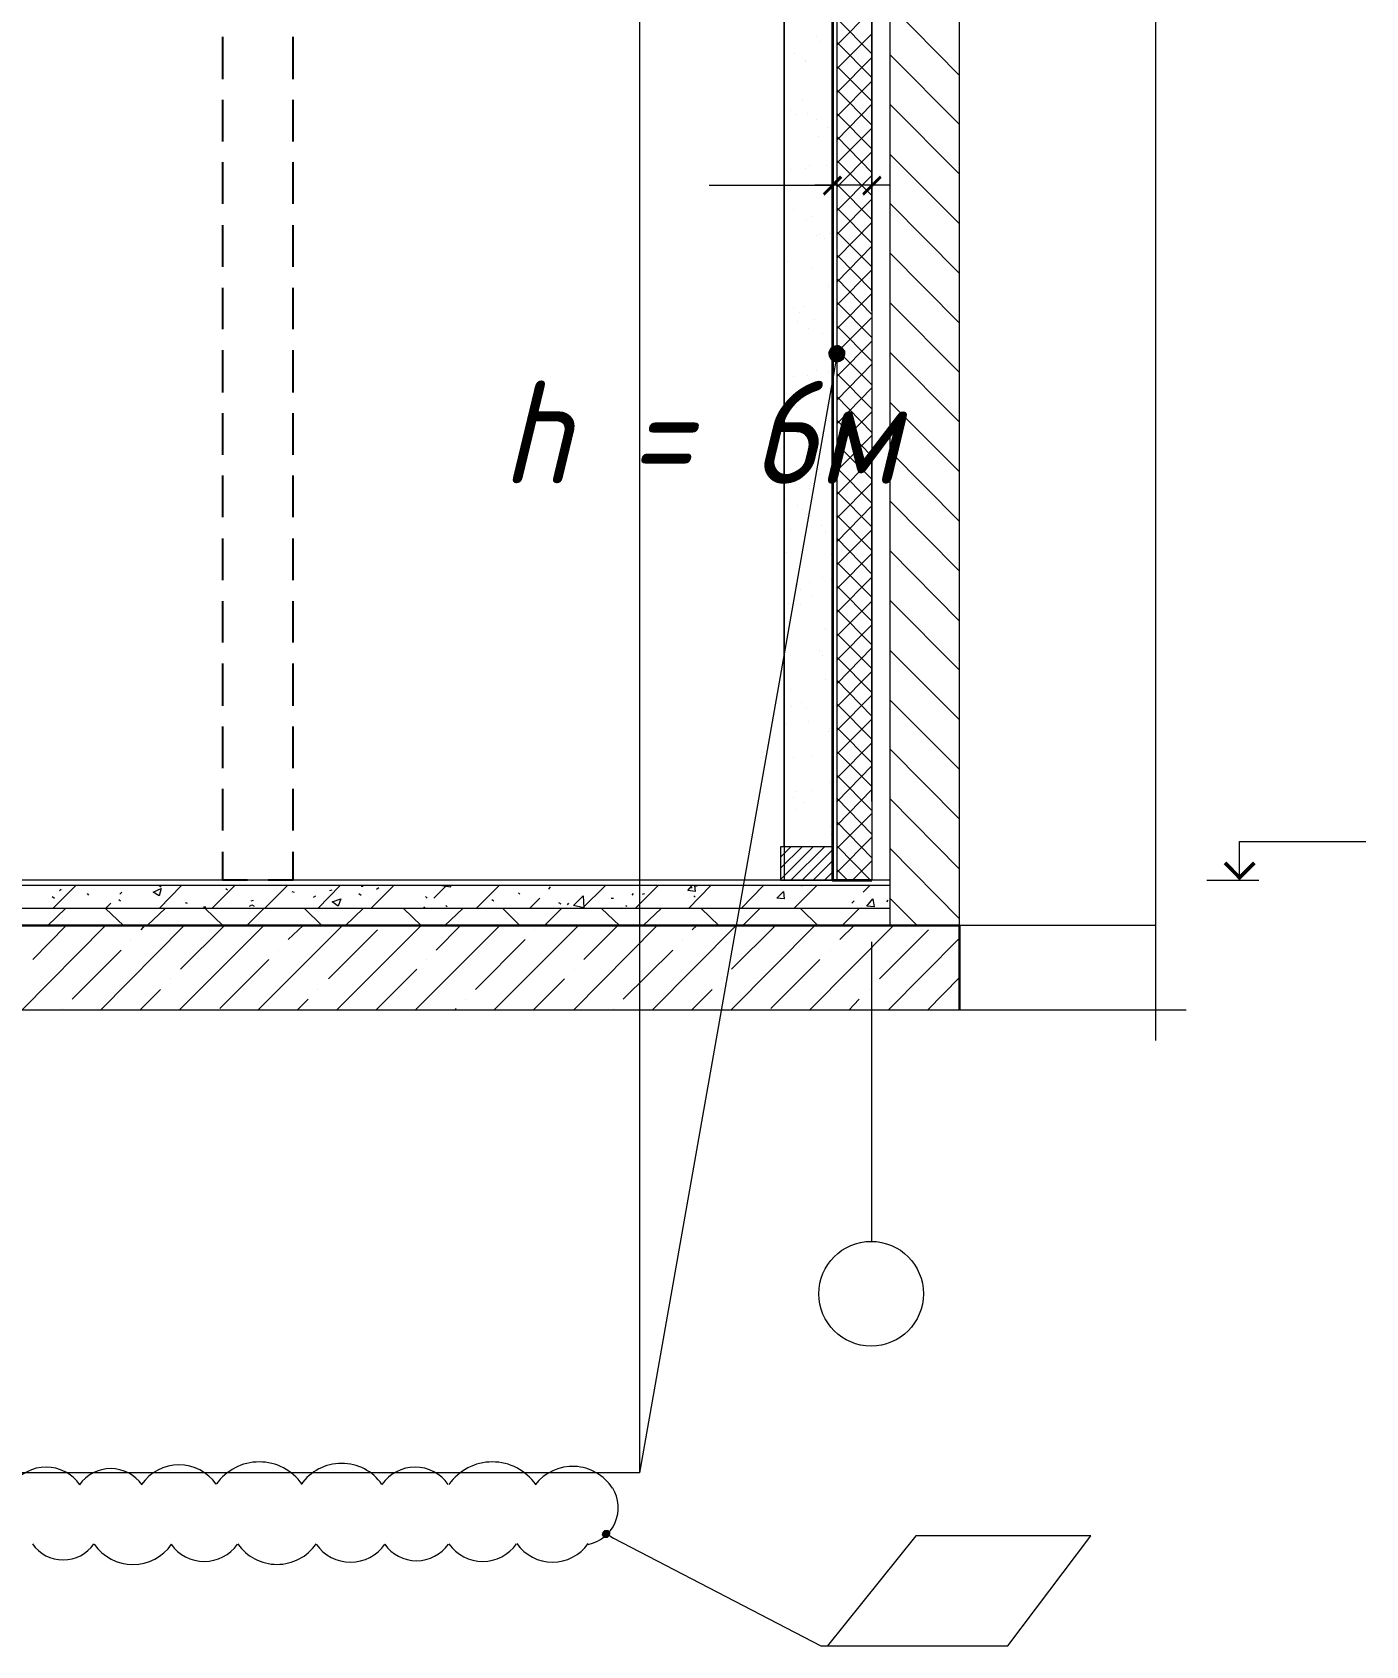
# Model space of a CAD drawing. Header units: millimetres. Extents: x -356862 to 418287, y 0 to 839748.
# Drawn here: x 393849 to 397737, y 779588 to 784292 of the extents above; entities that cross this region are included whole.
import ezdxf

# ---------------------------------------------------------------- set-up
doc = ezdxf.new("R2010")
doc.units = ezdxf.units.MM
doc.layers.add('PDF _Геометрия', color=7, linetype='Continuous', true_color=0xbababa)
doc.layers.add('PDF _Сплошная заливка', color=7, linetype='Continuous', true_color=0xf50000)
doc.styles.add('ISOCPEUR_I', font='isocpeui.ttf', dxfattribs={"width": 0.9, "height": 2.5})

msp = doc.modelspace()

# ---------------------------------------------------------------- linework, layer by layer
at = {"layer": 'PDF _Геометрия', "color": 7, "lineweight": 5}
for points in [[(397124.1422, 790875.7542), (397124.1422, 790786.9913), (397124.1422, 786188.6408), (396974.7608, 786151.8367), (397271.3587, 786078.2285), (397124.1422, 786041.4243), (397124.1422, 781440.9089), (397124.1422, 781352.146)], [(396349.0907, 781819.7748), (390414.967, 781819.7748), (390414.967, 781687.713)], [(396349.0907, 781804.6202), (390414.967, 781804.6202)], [(396349.0907, 781737.5068), (390414.967, 781737.5068)], [(397212.9051, 781440.9089), (397124.1422, 781440.9089), (389477.5443, 781440.9089), (389440.7402, 781590.2903), (389367.1319, 781293.6924), (389330.3278, 781440.9089), (381683.7299, 781440.9089), (381594.967, 781440.9089)]]:
    msp.add_lwpolyline(points, dxfattribs=at)
at = {"layer": 'PDF _Геометрия', "color": 7, "lineweight": 9}
for points in [[(396041.668, 790085.548), (396041.668, 781819.7748)], [(396349.0907, 785370.2903), (396349.0907, 781687.713)], [(397124.1422, 781687.713), (396552.5959, 781687.713), (396552.5959, 785370.2903)], [(396297.1319, 783480.2903), (396297.1319, 784354.9295)], [(396297.1319, 783276.7852), (396297.1319, 783276.7852)], [(396297.1319, 782049.2594), (396297.1319, 783071.1151)], [(396297.1319, 781843.5893), (396297.1319, 781843.5893)], [(396297.1319, 780765.445), (396297.1319, 781640.0841)]]:
    msp.add_lwpolyline(points, dxfattribs=at)
at = {"layer": 'PDF _Геометрия', "color": 24, "lineweight": 18, "true_color": 0xa12502}
msp.add_lwpolyline([(396297.1319, 786117.1975), (396182.3897, 786117.1975), (396182.3897, 785370.2903), (396182.3897, 781917.1975), (396041.668, 781917.1975), (396041.668, 790085.548), (396297.1319, 790085.548)], close=True, dxfattribs=at)
at = {"layer": 'PDF _Геометрия', "color": 171, "lineweight": 35, "true_color": 0x7f7fff}
msp.add_lwpolyline([(396297.1319, 786117.1975), (396182.3897, 786117.1975), (396182.3897, 781819.7748), (396297.1319, 781819.7748)], dxfattribs=at)
at = {"layer": 'PDF _Геометрия', "color": 171, "lineweight": 20, "true_color": 0x7f7fff}
msp.add_lwpolyline([(396195.3794, 786117.1975), (396297.1319, 786117.1975), (396297.1319, 781819.7748), (396195.3794, 781819.7748)], close=True, dxfattribs=at)
at = {"layer": 'PDF _Геометрия', "color": 251, "lineweight": 20, "true_color": 0x545454}
for points in [[(395619.5031, 785562.9707), (395619.5031, 785536.9913), (395619.5031, 780092.146), (395415.9979, 780092.146), (390492.9051, 780092.146)], [(396191.0495, 783328.7439), (396186.7196, 783304.9295), (395619.5031, 780092.146)]]:
    msp.add_lwpolyline(points, dxfattribs=at)
at = {"layer": 'PDF _Геометрия', "lineweight": 5}
for points in [[(396552.5959, 784166.579), (396349.0907, 784372.2491)], [(396552.5959, 784023.6924), (396349.0907, 784227.1975)], [(396552.5959, 783878.6408), (396349.0907, 784082.146)], [(396552.5959, 783733.5893), (396349.0907, 783937.0944)], [(396552.5959, 783588.5377), (396349.0907, 783794.2078)], [(396552.5959, 783443.4862), (396349.0907, 783649.1563)], [(396552.5959, 783300.5996), (396349.0907, 783504.1047)], [(396552.5959, 783155.548), (396349.0907, 783359.0532)], [(396552.5959, 783010.4965), (396349.0907, 783214.0017)], [(396552.5959, 782865.445), (396349.0907, 783071.1151)], [(396552.5959, 782720.3934), (396349.0907, 782926.0635)], [(396552.5959, 782575.3419), (396349.0907, 782781.012)], [(396552.5959, 782432.4553), (396349.0907, 782635.9604)], [(396552.5959, 782287.4037), (396349.0907, 782490.9089)], [(396552.5959, 782142.3522), (396349.0907, 782345.8573)], [(396552.5959, 781997.3006), (396349.0907, 782202.9707)], [(396552.5959, 781852.2491), (396349.0907, 782057.9192)], [(396552.5959, 781707.1975), (396349.0907, 781912.8676)], [(393909.1938, 781737.5068), (393976.3072, 781804.6202)], [(393928.6783, 781789.4656), (393933.0082, 781793.7955)], [(394104.0391, 781778.6408), (394110.534, 781785.1357)], [(394218.7814, 781737.5068), (394283.7299, 781804.6202)], [(394218.7814, 781804.6202), (394225.2763, 781800.2903)], [(394372.4928, 781737.5068), (394439.6062, 781804.6202)], [(394413.6268, 781795.9604), (394417.9567, 781791.6305)], [(394526.2041, 781737.5068), (394593.3175, 781804.6202)], [(394606.3072, 781787.3006), (394612.802, 781785.1357)], [(394682.0804, 781737.5068), (394747.0288, 781804.6202)], [(394716.7196, 781789.4656), (394723.2144, 781791.6305)], [(394807.6474, 781802.4553), (394814.1422, 781802.4553)], [(394835.7917, 781737.5068), (394902.9051, 781804.6202)], [(394853.1113, 781793.7955), (394859.6062, 781798.1254)], [(395019.8123, 781767.8161), (395056.6165, 781804.6202)], [(395043.6268, 781804.6202), (395069.6062, 781800.2903), (395069.6062, 781804.6202)], [(395143.2144, 781737.5068), (395210.3278, 781804.6202)], [(395266.6165, 781782.9707), (395270.9464, 781778.6408)], [(395355.3794, 781793.7955), (395359.7093, 781800.2903)], [(395452.802, 781737.5068), (395519.9154, 781804.6202)], [(395606.5134, 781737.5068), (395673.6268, 781804.6202)], [(395779.7093, 781804.6202), (395781.8742, 781787.3006), (395760.2247, 781789.4656), (395773.2144, 781804.6202)], [(395762.3897, 781737.5068), (395827.3381, 781804.6202)], [(395766.7196, 781798.1254), (395773.2144, 781798.1254)], [(395784.0391, 781802.4553), (395788.369, 781804.6202)], [(395916.101, 781737.5068), (395981.0495, 781804.6202)], [(396069.8123, 781737.5068), (396136.9257, 781804.6202)], [(396091.4618, 781804.6202), (396091.4618, 781804.6202)], [(396091.4618, 781804.6202), (396093.6268, 781804.6202)], [(396271.1526, 781785.1357), (396290.6371, 781804.6202)], [(393894.0391, 781687.713), (393945.9979, 781737.5068)], [(393907.0288, 781772.146), (393913.5237, 781767.8161)], [(394008.7814, 781780.8058), (394013.1113, 781776.4759)], [(394114.8639, 781687.713), (394062.9051, 781737.5068), (394078.0598, 781752.6614)], [(394101.8742, 781763.4862), (394106.2041, 781759.1563)], [(394184.1422, 781687.713), (394236.101, 781737.5068)], [(394294.5546, 781754.8264), (394301.0495, 781752.6614)], [(394348.6783, 781741.8367), (394355.1732, 781741.8367)], [(394404.967, 781687.713), (394353.0082, 781737.5068)], [(394474.2453, 781687.713), (394524.0391, 781737.5068)], [(394482.9051, 781744.0017), (394489.4, 781748.3315), (394495.8948, 781744.0017)], [(394487.235, 781759.1563), (394493.7299, 781761.3212)], [(394692.9051, 781687.713), (394643.1113, 781737.5068)], [(394669.0907, 781769.981), (394675.5855, 781774.3109)], [(394684.2453, 781739.6718), (394684.2453, 781737.5068)], [(394736.2041, 781440.9089), (394983.0082, 781687.713), (394931.0495, 781737.5068)], [(394762.1835, 781687.713), (394814.1422, 781737.5068)], [(394801.1526, 781780.8058), (394807.6474, 781776.4759)], [(394989.5031, 781737.5068), (394993.833, 781741.8367)], [(394995.9979, 781772.146), (395000.3278, 781767.8161)], [(395052.2866, 781687.713), (395104.2453, 781737.5068)], [(395054.4515, 781746.1666), (395058.7814, 781741.8367)], [(395188.6783, 781763.4862), (395195.1732, 781759.1563)], [(395270.9464, 781687.713), (395221.1526, 781737.5068)], [(395299.0907, 781737.5068), (395329.4, 781767.8161)], [(395342.3897, 781687.713), (395392.1835, 781737.5068)], [(395383.5237, 781754.8264), (395390.0185, 781750.4965)], [(395409.5031, 781748.3315), (395413.833, 781752.6614)], [(395561.0495, 781687.713), (395509.0907, 781737.5068)], [(395537.235, 781767.8161), (395543.7299, 781767.8161)], [(395565.3794, 781739.6718), (395567.5443, 781737.5068)], [(395578.369, 781746.1666), (395582.6989, 781744.0017)], [(395597.8536, 781776.4759), (395602.1835, 781780.8058)], [(395628.1629, 781778.6408), (395634.6577, 781780.8058)], [(395630.3278, 781687.713), (395682.2866, 781737.5068)], [(395771.0495, 781739.6718), (395773.2144, 781737.5068)], [(395777.5443, 781774.3109), (395781.8742, 781769.981)], [(395851.1526, 781687.713), (395799.1938, 781737.5068)], [(395920.4309, 781687.713), (395970.2247, 781737.5068)], [(396139.0907, 781687.713), (396089.2969, 781737.5068)], [(396210.534, 781687.713), (396260.3278, 781737.5068)], [(396238.6783, 781752.6614), (396245.1732, 781759.1563)], [(396340.4309, 781756.9913), (396344.7608, 781761.3212)], [(396429.1938, 781687.713), (396349.0907, 781767.8161)], [(393818.266, 781440.9089), (394062.9051, 781687.713)], [(393850.7402, 781588.1254), (393948.1629, 781687.713)], [(394047.7505, 781440.9089), (394292.3897, 781687.713)], [(394136.5134, 781646.579), (394136.5134, 781646.579)], [(394166.8227, 781674.7233), (394177.6474, 781687.713)], [(394277.235, 781440.9089), (394524.0391, 781687.713)], [(394281.5649, 781559.981), (394409.2969, 781687.713)], [(394506.7196, 781440.9089), (394753.5237, 781687.713)], [(394595.4824, 781646.579), (394638.7814, 781687.713)], [(394712.3897, 781531.8367), (394855.2763, 781674.7233)], [(394965.6886, 781440.9089), (395212.4928, 781687.713)], [(395026.3072, 781616.2697), (395097.7505, 781687.713)], [(395141.0495, 781501.5274), (395286.101, 781646.579)], [(395195.1732, 781440.9089), (395441.9773, 781687.713)], [(395314.2453, 781674.7233), (395314.2453, 781674.7233)], [(395426.8227, 781440.9089), (395671.4618, 781687.713)], [(395457.1319, 781588.1254), (395556.7196, 781687.713)], [(395656.3072, 781440.9089), (395900.9464, 781687.713)], [(395745.0701, 781646.579), (395745.0701, 781646.579)], [(395773.2144, 781674.7233), (395786.2041, 781687.713)], [(395885.7917, 781440.9089), (396130.4309, 781687.713)], [(395887.9567, 781559.981), (396015.6886, 781687.713)], [(396115.2763, 781440.9089), (396359.9154, 781687.713)], [(396204.0391, 781646.579), (396245.1732, 781687.713)], [(396318.7814, 781531.8367), (396461.668, 781674.7233)], [(396344.7608, 781440.9089), (396552.5959, 781650.9089)], [(393965.4824, 781473.3831), (394108.369, 781616.2697)], [(394567.3381, 781616.2697), (394567.3381, 781616.2697)], [(395571.8742, 781473.3831), (395716.9257, 781616.2697)], [(396175.8948, 781616.2697), (396175.8948, 781616.2697)], [(394396.3072, 781445.2388), (394539.1938, 781588.1254)], [(394850.9464, 781440.9089), (394970.0185, 781559.981)], [(394998.1629, 781588.1254), (394998.1629, 781588.1254)], [(395428.9876, 781559.981), (395428.9876, 781559.981)], [(396002.6989, 781445.2388), (396145.5855, 781588.1254)], [(394162.4928, 781440.9089), (394223.1113, 781501.5274)], [(394251.2556, 781531.8367), (394251.2556, 781531.8367)], [(394682.0804, 781501.5274), (394682.0804, 781501.5274)], [(395309.9154, 781440.9089), (395400.8433, 781531.8367)], [(395771.0495, 781440.9089), (395831.668, 781501.5274)], [(395859.8123, 781531.8367), (395859.8123, 781531.8367)], [(396290.6371, 781501.5274), (396290.6371, 781501.5274)], [(396459.5031, 781440.9089), (396552.5959, 781536.1666)], [(394621.4618, 781440.9089), (394653.9361, 781473.3831)], [(395112.9051, 781473.3831), (395112.9051, 781473.3831)], [(396230.0185, 781440.9089), (396260.3278, 781473.3831)], [(393937.3381, 781445.2388), (393937.3381, 781445.2388)], [(395080.4309, 781440.9089), (395084.7608, 781445.2388)], [(395543.7299, 781445.2388), (395543.7299, 781445.2388)]]:
    msp.add_lwpolyline(points, dxfattribs=at)
at = {"layer": 'PDF _Геометрия', "color": 171, "lineweight": 20, "true_color": 0x7f7fff}
for points in [[(396195.3794, 784255.3419), (396297.1319, 784357.0944)], [(396297.1319, 784229.3625), (396195.3794, 784331.1151)], [(396195.3794, 784186.0635), (396297.1319, 784287.8161)], [(396297.1319, 784160.0841), (396195.3794, 784261.8367)], [(396195.3794, 784116.7852), (396297.1319, 784218.5377)], [(396297.1319, 784090.8058), (396195.3794, 784192.5584)], [(396195.3794, 784047.5068), (396297.1319, 784149.2594)], [(396297.1319, 784021.5274), (396195.3794, 784123.28)], [(396195.3794, 783978.2285), (396297.1319, 784082.146)], [(396297.1319, 783952.2491), (396195.3794, 784054.0017)], [(396195.3794, 783911.1151), (396297.1319, 784012.8676)], [(396297.1319, 783882.9707), (396195.3794, 783986.8882)], [(396195.3794, 783841.8367), (396297.1319, 783943.5893)], [(396297.1319, 783815.8573), (396195.3794, 783917.6099)], [(396195.3794, 783772.5584), (396297.1319, 783874.3109)], [(396297.1319, 783746.579), (396195.3794, 783848.3315)], [(396195.3794, 783703.28), (396297.1319, 783805.0326)], [(396297.1319, 783677.3006), (396195.3794, 783779.0532)], [(396195.3794, 783634.0017), (396297.1319, 783737.9192)], [(396297.1319, 783608.0223), (396195.3794, 783709.7748)], [(396195.3794, 783564.7233), (396297.1319, 783668.6408)], [(396297.1319, 783538.7439), (396195.3794, 783642.6614)], [(396195.3794, 783497.6099), (396297.1319, 783599.3625)], [(396297.1319, 783469.4656), (396195.3794, 783573.3831)], [(396195.3794, 783428.3315), (396297.1319, 783530.0841)], [(396297.1319, 783402.3522), (396195.3794, 783504.1047)], [(396195.3794, 783359.0532), (396297.1319, 783460.8058)], [(396297.1319, 783333.0738), (396195.3794, 783434.8264)], [(396195.3794, 783289.7748), (396297.1319, 783391.5274)], [(396297.1319, 783263.7955), (396195.3794, 783365.548)], [(396195.3794, 783220.4965), (396297.1319, 783324.414)], [(396297.1319, 783194.5171), (396195.3794, 783296.2697)], [(396195.3794, 783151.2181), (396297.1319, 783255.1357)], [(396297.1319, 783125.2388), (396195.3794, 783229.1563)], [(396195.3794, 783084.1047), (396297.1319, 783185.8573)], [(396297.1319, 783055.9604), (396195.3794, 783159.8779)], [(396195.3794, 783014.8264), (396297.1319, 783116.579)], [(396297.1319, 782988.847), (396195.3794, 783090.5996)], [(396195.3794, 782945.548), (396297.1319, 783047.3006)], [(396297.1319, 782919.5687), (396195.3794, 783021.3212)], [(396195.3794, 782876.2697), (396297.1319, 782978.0223)], [(396297.1319, 782850.2903), (396195.3794, 782952.0429)], [(396195.3794, 782806.9913), (396297.1319, 782910.9089)], [(396297.1319, 782781.012), (396195.3794, 782882.7645)], [(396195.3794, 782739.8779), (396297.1319, 782841.6305)], [(396297.1319, 782711.7336), (396195.3794, 782815.6511)], [(396195.3794, 782670.5996), (396297.1319, 782772.3522)], [(396297.1319, 782644.6202), (396195.3794, 782746.3728)], [(396195.3794, 782601.3212), (396297.1319, 782703.0738)], [(396297.1319, 782575.3419), (396195.3794, 782677.0944)], [(396195.3794, 782532.0429), (396297.1319, 782633.7955)], [(396297.1319, 782506.0635), (396195.3794, 782607.8161)], [(396195.3794, 782462.7645), (396297.1319, 782564.5171)], [(396297.1319, 782436.7852), (396195.3794, 782538.5377)], [(396195.3794, 782393.4862), (396297.1319, 782497.4037)], [(396297.1319, 782367.5068), (396195.3794, 782469.2594)], [(396195.3794, 782326.3728), (396297.1319, 782428.1254)], [(396297.1319, 782298.2285), (396195.3794, 782402.146)], [(396195.3794, 782257.0944), (396297.1319, 782358.847)], [(396297.1319, 782231.1151), (396195.3794, 782332.8676)], [(396195.3794, 782187.8161), (396297.1319, 782289.5687)], [(396297.1319, 782161.8367), (396195.3794, 782263.5893)], [(396195.3794, 782118.5377), (396297.1319, 782220.2903)], [(396297.1319, 782092.5584), (396195.3794, 782194.3109)], [(396195.3794, 782049.2594), (396297.1319, 782153.1769)], [(396297.1319, 782023.28), (396195.3794, 782125.0326)], [(396195.3794, 781979.981), (396297.1319, 782083.8986)], [(396297.1319, 781954.0017), (396195.3794, 782057.9192)], [(396195.3794, 781912.8676), (396297.1319, 782014.6202)], [(396297.1319, 781884.7233), (396195.3794, 781988.6408)], [(396195.3794, 781843.5893), (396297.1319, 781945.3419)], [(396292.802, 781819.7748), (396195.3794, 781919.3625)], [(396225.6886, 781819.7748), (396195.3794, 781850.0841)], [(396240.8433, 781819.7748), (396297.1319, 781876.0635)]]:
    msp.add_lwpolyline(points, dxfattribs=at)
at = {"layer": 'PDF _Геометрия', "color": 7, "lineweight": 25}
for points in [[(394404.967, 784155.7542), (394404.967, 784279.1563)], [(394608.4721, 784279.1563), (394608.4721, 784155.7542)], [(394404.967, 783973.8986), (394404.967, 784095.1357)], [(394608.4721, 784095.1357), (394608.4721, 783973.8986)], [(394404.967, 783792.0429), (394404.967, 783913.28)], [(394608.4721, 783913.28), (394608.4721, 783792.0429)], [(394404.967, 783608.0223), (394404.967, 783729.2594)], [(394608.4721, 783729.2594), (394608.4721, 783608.0223)], [(394404.967, 783426.1666), (394404.967, 783547.4037)], [(394608.4721, 783547.4037), (394608.4721, 783426.1666)], [(394404.967, 783242.146), (394404.967, 783365.548)], [(394608.4721, 783365.548), (394608.4721, 783242.146)], [(394404.967, 783060.2903), (394404.967, 783181.5274)], [(394608.4721, 783181.5274), (394608.4721, 783060.2903)], [(394404.967, 782878.4346), (394404.967, 782999.6718)], [(394608.4721, 782999.6718), (394608.4721, 782878.4346)], [(394404.967, 782694.414), (394404.967, 782815.6511)], [(394608.4721, 782815.6511), (394608.4721, 782694.414)], [(394404.967, 782512.5584), (394404.967, 782633.7955)], [(394608.4721, 782633.7955), (394608.4721, 782512.5584)], [(394404.967, 782328.5377), (394404.967, 782451.9398)], [(394608.4721, 782451.9398), (394608.4721, 782328.5377)], [(394404.967, 782146.6821), (394404.967, 782267.9192)], [(394608.4721, 782267.9192), (394608.4721, 782146.6821)], [(394404.967, 781964.8264), (394404.967, 782086.0635)], [(394608.4721, 782086.0635), (394608.4721, 781964.8264)], [(394476.4103, 781819.7748), (394404.967, 781819.7748), (394404.967, 781902.0429)], [(394608.4721, 781902.0429), (394608.4721, 781819.7748), (394537.0288, 781819.7748)]]:
    msp.add_lwpolyline(points, dxfattribs=at)
at = {"layer": 'PDF _Геометрия', "color": 24, "lineweight": 18, "true_color": 0xa12502}
for points in [[(396134.7608, 784279.1563), (396134.7608, 784279.1563)], [(396071.9773, 784231.5274), (396071.9773, 784231.5274)], [(396147.7505, 784266.1666), (396147.7505, 784266.1666)], [(396104.4515, 784209.8779), (396104.4515, 784209.8779)], [(396104.4515, 784205.548), (396104.4515, 784205.548)], [(396093.6268, 784097.3006), (396093.6268, 784097.3006)], [(396058.9876, 784064.8264), (396058.9876, 784064.8264)], [(396074.1422, 784051.8367), (396074.1422, 784051.8367)], [(396108.7814, 784056.1666), (396108.7814, 784056.1666)], [(396134.7608, 784036.6821), (396134.7608, 784036.6821)], [(396167.235, 784015.0326), (396167.235, 784015.0326)], [(396141.2556, 783989.0532), (396141.2556, 783989.0532)], [(396041.668, 783939.2594), (396041.668, 783939.2594)], [(396115.2763, 783904.6202), (396115.2763, 783904.6202)], [(396165.0701, 783904.6202), (396165.0701, 783904.6202)], [(396061.1526, 783891.6305), (396061.1526, 783891.6305)], [(396102.2866, 783895.9604), (396102.2866, 783895.9604)], [(396067.6474, 783774.7233), (396067.6474, 783774.7233)], [(396106.6165, 783744.414), (396106.6165, 783744.414)], [(396119.6062, 783755.2388), (396119.6062, 783755.2388)], [(396134.7608, 783698.9501), (396134.7608, 783698.9501)], [(396145.5855, 783703.28), (396145.5855, 783703.28)], [(396158.5752, 783690.2903), (396158.5752, 783690.2903)], [(396173.7299, 783705.445), (396173.7299, 783705.445)], [(396050.3278, 783623.1769), (396050.3278, 783623.1769)], [(396123.9361, 783605.8573), (396123.9361, 783605.8573)], [(396169.4, 783549.5687), (396169.4, 783549.5687)], [(396069.8123, 783488.9501), (396069.8123, 783488.9501)], [(396100.1216, 783493.28), (396100.1216, 783493.28)], [(396080.6371, 783449.981), (396080.6371, 783449.981)], [(396084.967, 783475.9604), (396084.967, 783475.9604)], [(396130.4309, 783454.3109), (396130.4309, 783454.3109)], [(396113.1113, 783428.3315), (396113.1113, 783428.3315)], [(396152.0804, 783413.1769), (396152.0804, 783413.1769)], [(396108.7814, 783291.9398), (396108.7814, 783291.9398)], [(396134.7608, 783304.9295), (396134.7608, 783304.9295)], [(396171.5649, 783300.5996), (396171.5649, 783300.5996)], [(396067.6474, 783287.6099), (396067.6474, 783287.6099)], [(396143.4206, 783255.1357), (396143.4206, 783255.1357)], [(396078.4721, 783198.847), (396078.4721, 783198.847)], [(396175.8948, 783233.4862), (396175.8948, 783233.4862)], [(396052.4928, 783157.713), (396052.4928, 783157.713)], [(396139.0907, 783153.3831), (396139.0907, 783153.3831)], [(396154.2453, 783127.4037), (396154.2453, 783127.4037)], [(396169.4, 783114.414), (396169.4, 783114.414)], [(396139.0907, 783094.9295), (396139.0907, 783094.9295)], [(396180.2247, 783099.2594), (396180.2247, 783099.2594)], [(396115.2763, 782962.8676), (396115.2763, 782962.8676)], [(396143.4206, 783004.0017), (396143.4206, 783004.0017)], [(396043.833, 782926.0635), (396043.833, 782926.0635)], [(396080.6371, 782913.0738), (396080.6371, 782913.0738)], [(396041.668, 782880.5996), (396041.668, 782880.5996)], [(396095.7917, 782900.0841), (396095.7917, 782900.0841)], [(396106.6165, 782887.0944), (396106.6165, 782887.0944)], [(396058.9876, 782843.7955), (396058.9876, 782843.7955)], [(396149.9154, 782854.6202), (396149.9154, 782854.6202)], [(396162.9051, 782837.3006), (396162.9051, 782837.3006)], [(396048.1629, 782776.6821), (396048.1629, 782776.6821)], [(396178.0598, 782768.0223), (396178.0598, 782768.0223)], [(396074.1422, 782681.4243), (396074.1422, 782681.4243)], [(396115.2763, 782687.9192), (396115.2763, 782687.9192)], [(396154.2453, 782703.0738), (396154.2453, 782703.0738)], [(396178.0598, 782696.579), (396178.0598, 782696.579)], [(396089.2969, 782668.4346), (396089.2969, 782668.4346)], [(396121.7711, 782646.7852), (396121.7711, 782646.7852)], [(396052.4928, 782627.3006), (396052.4928, 782627.3006)], [(396089.2969, 782622.9707), (396089.2969, 782622.9707)], [(396158.5752, 782553.6924), (396158.5752, 782553.6924)], [(396165.0701, 782551.5274), (396165.0701, 782551.5274)], [(396180.2247, 782538.5377), (396180.2247, 782538.5377)], [(396145.5855, 782488.7439), (396145.5855, 782488.7439)], [(396058.9876, 782475.7542), (396058.9876, 782475.7542)], [(396152.0804, 782473.5893), (396152.0804, 782473.5893)], [(396162.9051, 782404.3109), (396162.9051, 782404.3109)], [(396061.1526, 782376.1666), (396061.1526, 782376.1666)], [(396063.3175, 782326.3728), (396063.3175, 782326.3728)], [(396091.4618, 782337.1975), (396091.4618, 782337.1975)], [(396106.6165, 782324.2078), (396106.6165, 782324.2078)], [(396048.1629, 782274.414), (396048.1629, 782274.414)], [(396110.9464, 782283.0738), (396110.9464, 782283.0738)], [(396173.7299, 782261.4243), (396173.7299, 782261.4243)], [(396169.4, 782252.7645), (396169.4, 782252.7645)], [(396067.6474, 782176.9913), (396067.6474, 782176.9913)], [(396123.9361, 782181.3212), (396123.9361, 782181.3212)], [(396078.4721, 782077.4037), (396078.4721, 782077.4037)], [(396119.6062, 782081.7336), (396119.6062, 782081.7336)], [(396173.7299, 782103.3831), (396173.7299, 782103.3831)], [(396067.6474, 782062.2491), (396067.6474, 782062.2491)], [(396074.1422, 782025.445), (396074.1422, 782025.445)], [(396097.9567, 782047.0944), (396097.9567, 782047.0944)], [(396175.8948, 781975.6511), (396175.8948, 781975.6511)], [(396178.0598, 781951.8367), (396178.0598, 781951.8367)]]:
    msp.add_lwpolyline(points, dxfattribs=at)
at = {"layer": 'PDF _Геометрия', "color": 7, "lineweight": 18}
for points in [[(396182.3897, 783753.0738), (396182.3897, 783895.9604)], [(396297.1319, 783753.0738), (396297.1319, 783895.9604)], [(395823.0082, 783846.1666), (396182.3897, 783846.1666)], [(396349.0907, 783846.1666), (396130.4309, 783846.1666)]]:
    msp.add_lwpolyline(points, dxfattribs=at)
at = {"layer": 'PDF _Геометрия', "color": 112, "lineweight": 5, "true_color": 0x00b85c}
for points in [[(397368.7814, 781819.7748), (397368.7814, 781932.3522), (397736.8227, 781932.3522)], [(397273.5237, 781819.7748), (397425.0701, 781819.7748)]]:
    msp.add_lwpolyline(points, dxfattribs=at)
at = {"layer": 'PDF _Геометрия', "color": 84, "lineweight": 20, "true_color": 0x269900}
for points in [[(396030.8433, 781886.8882), (396061.1526, 781917.1975)], [(396030.8433, 781854.414), (396093.6268, 781917.1975)], [(396030.8433, 781821.9398), (396126.101, 781917.1975)], [(396061.1526, 781819.7748), (396158.5752, 781917.1975)], [(396093.6268, 781819.7748), (396182.3897, 781908.5377)], [(396126.101, 781819.7748), (396182.3897, 781876.0635)], [(396158.5752, 781819.7748), (396182.3897, 781843.5893)]]:
    msp.add_lwpolyline(points, dxfattribs=at)
msp.add_lwpolyline([(396182.3897, 781917.1975), (396030.8433, 781917.1975), (396030.8433, 781819.7748), (396182.3897, 781819.7748)], close=True, dxfattribs=at)
at = {"layer": 'PDF _Геометрия', "color": 112, "lineweight": 0, "true_color": 0x00b85c, "const_width": 10.7159}
msp.add_lwpolyline([(397412.0804, 781870.6511), (397368.7814, 781827.3522), (397326.5649, 781870.6511)], dxfattribs=at)
at = {"layer": 'PDF _Геометрия', "lineweight": 5}
for points in [[(394225.2763, 781795.9604), (394218.7814, 781774.3109), (394201.4618, 781785.1357)], [(396039.5031, 781787.3006), (396041.668, 781765.6511), (396020.0185, 781767.8161)], [(394749.1938, 781765.6511), (394740.534, 781744.0017), (394723.2144, 781756.9913)], [(395457.1319, 781739.6718), (395426.8227, 781746.1666), (395454.967, 781774.3109)], [(396299.2969, 781765.6511), (396303.6268, 781741.8367), (396281.9773, 781744.0017)]]:
    msp.add_lwpolyline(points, close=True, dxfattribs=at)
at = {"layer": 'PDF _Геометрия', "color": 7, "lineweight": 30}
msp.add_lwpolyline([(396552.5959, 781440.9089), (396552.5959, 781687.713), (389904.0391, 781687.713), (389904.0391, 781440.9089)], dxfattribs=at)
at = {"layer": 'PDF _Геометрия', "color": 1, "lineweight": 20}
for points in [[(393987.7744, 780057.2783, 0.520540103), (393790.9305, 780057.2783, 0.520539939), (393558.8581, 780056.707)], [(394635.7394, 780058.5863, 0.520539882), (394385.6944, 780058.5863, 0.520539929), (394167.8315, 780058.2345)], [(395062.0223, 780058.2014, 0.520539841), (394868.7251, 780058.2014, 0.520540086), (394633.1081, 780057.9488)]]:
    msp.add_lwpolyline(points, format="xyb", dxfattribs=at)
msp.add_lwpolyline([(395532.9051, 779908.1254), (395543.7299, 779901.6305), (396147.7505, 779587.713), (396403.2144, 779587.713), (396634.8639, 779587.713)], dxfattribs=at)
msp.add_lwpolyline([(396167.235, 779587.713), (396693.3175, 779587.713), (396935.7917, 779908.1254), (396424.8639, 779908.1254)], close=True, dxfattribs=at)
at = {"layer": 'PDF _Геометрия', "color": 7, "lineweight": 20}
msp.add_circle((396294.7071, 780614.0505), 152.6288, dxfattribs=at)
at = {"layer": 'PDF _Геометрия', "color": 1, "lineweight": 20}
for centre, radius, start, end in [((394077.7096, 779992.6861), 111.4948, 35.0024326, 144.9975674), ((395190.5393, 779968.8695), 154.7938, 35.0024391, 144.9975609), ((395424.3626, 779973.1993), 137.4743, 32.3657326, 142.3663415), ((395448.1771, 779990.5211), 109.3298, 281.343366, 31.3440038), ((393939.1485, 779947.22), 109.3299, 215.0024332, 324.9975668), ((394142.6602, 779962.3746), 137.4742, 215.0024387, 324.9975613), ((394350.5041, 779951.5499), 117.9897, 215.0024532, 324.9975468), ((394562.6779, 779964.5396), 139.6392, 215.0024432, 324.9975568), ((394777.0166, 779953.7148), 122.3196, 215.0024339, 324.9975661), ((394969.7058, 779949.3849), 113.6598, 215.0024452, 324.9975548), ((395162.3928, 779953.7148), 120.1546, 215.0024296, 324.9975704), ((395365.9068, 779958.0447), 126.6495, 215.0024297, 324.9975703)]:
    msp.add_arc(centre, radius, start, end, dxfattribs=at)
at = {"layer": 'PDF _Сплошная заливка', "color": 7, "transparency": 33554559}
for points in [[(396204.0391, 783874.3109), (396158.5752, 783815.8573), (396154.2453, 783822.3522)], [(396210.534, 783867.8161), (396204.0391, 783874.3109), (396158.5752, 783815.8573)], [(396268.9876, 783822.3522), (396273.3175, 783815.8573), (396320.9464, 783874.3109)], [(396273.3175, 783815.8573), (396320.9464, 783874.3109), (396325.2763, 783867.8161)]]:
    msp.add_solid(points, dxfattribs=at)
at = {"layer": 'PDF _Сплошная заливка', "color": 251, "true_color": 0x545454, "transparency": 33554559}
for points in [[(396195.3794, 783354.7233), (396175.8948, 783372.0429), (396169.4, 783359.0532)], [(396169.4, 783359.0532), (396171.5649, 783346.0635), (396195.3794, 783354.7233)], [(396171.5649, 783346.0635), (396195.3794, 783354.7233), (396178.0598, 783335.2388)], [(396186.7196, 783378.5377), (396195.3794, 783354.7233), (396175.8948, 783372.0429)], [(396195.3794, 783354.7233), (396178.0598, 783335.2388), (396191.0495, 783328.7439)], [(396199.7093, 783380.7027), (396186.7196, 783378.5377), (396195.3794, 783354.7233)], [(396191.0495, 783328.7439), (396204.0391, 783330.9089), (396195.3794, 783354.7233)], [(396195.3794, 783354.7233), (396210.534, 783374.2078), (396199.7093, 783380.7027)], [(396219.1938, 783363.3831), (396195.3794, 783354.7233), (396210.534, 783374.2078)], [(396219.1938, 783350.3934), (396219.1938, 783363.3831), (396195.3794, 783354.7233)], [(396204.0391, 783330.9089), (396195.3794, 783354.7233), (396214.8639, 783337.4037)], [(396195.3794, 783354.7233), (396214.8639, 783337.4037), (396219.1938, 783350.3934)]]:
    msp.add_solid(points, dxfattribs=at)
at = {"layer": 'PDF _Сплошная заливка', "color": 1, "transparency": 33554559}
for points in [[(395511.2556, 779918.9501), (395509.0907, 779910.2903), (395522.0804, 779912.4553)], [(395509.0907, 779910.2903), (395522.0804, 779912.4553), (395515.5855, 779901.6305)], [(395517.7505, 779925.445), (395522.0804, 779912.4553), (395511.2556, 779918.9501)], [(395522.0804, 779912.4553), (395515.5855, 779901.6305), (395526.4103, 779901.6305)], [(395528.5752, 779925.445), (395517.7505, 779925.445), (395522.0804, 779912.4553)], [(395522.0804, 779912.4553), (395535.0701, 779916.7852), (395528.5752, 779925.445)], [(395532.9051, 779908.1254), (395522.0804, 779912.4553), (395535.0701, 779916.7852)], [(395526.4103, 779901.6305), (395532.9051, 779908.1254), (395522.0804, 779912.4553)]]:
    msp.add_solid(points, dxfattribs=at)

# ---------------------------------------------------------------- texts
at = {"color": 1, "insert": (395797.5172, 782975.9642), "char_height": 300, "width": 2817.723091, "attachment_point": 8, "line_spacing_factor": 1.139951, "style": 'ISOCPEUR_I'}
msp.add_mtext('\\pxqc,t8.46667,16.93333,25.4,33.86667,42.33333,50.8,59.26667,67.73333,76.2,84.66667,93.13333,101.6,110.06667,118.53333,127,135.46667,143.93333,152.4,160.86667,169.33333,177.8,186.26667,194.73333,203.2,211.66667,220.13333,228.6,237.06667,245.53333,254,262.46667,270.93333;h = 6м', dxfattribs=at)

doc.saveas('drawing.dxf')
